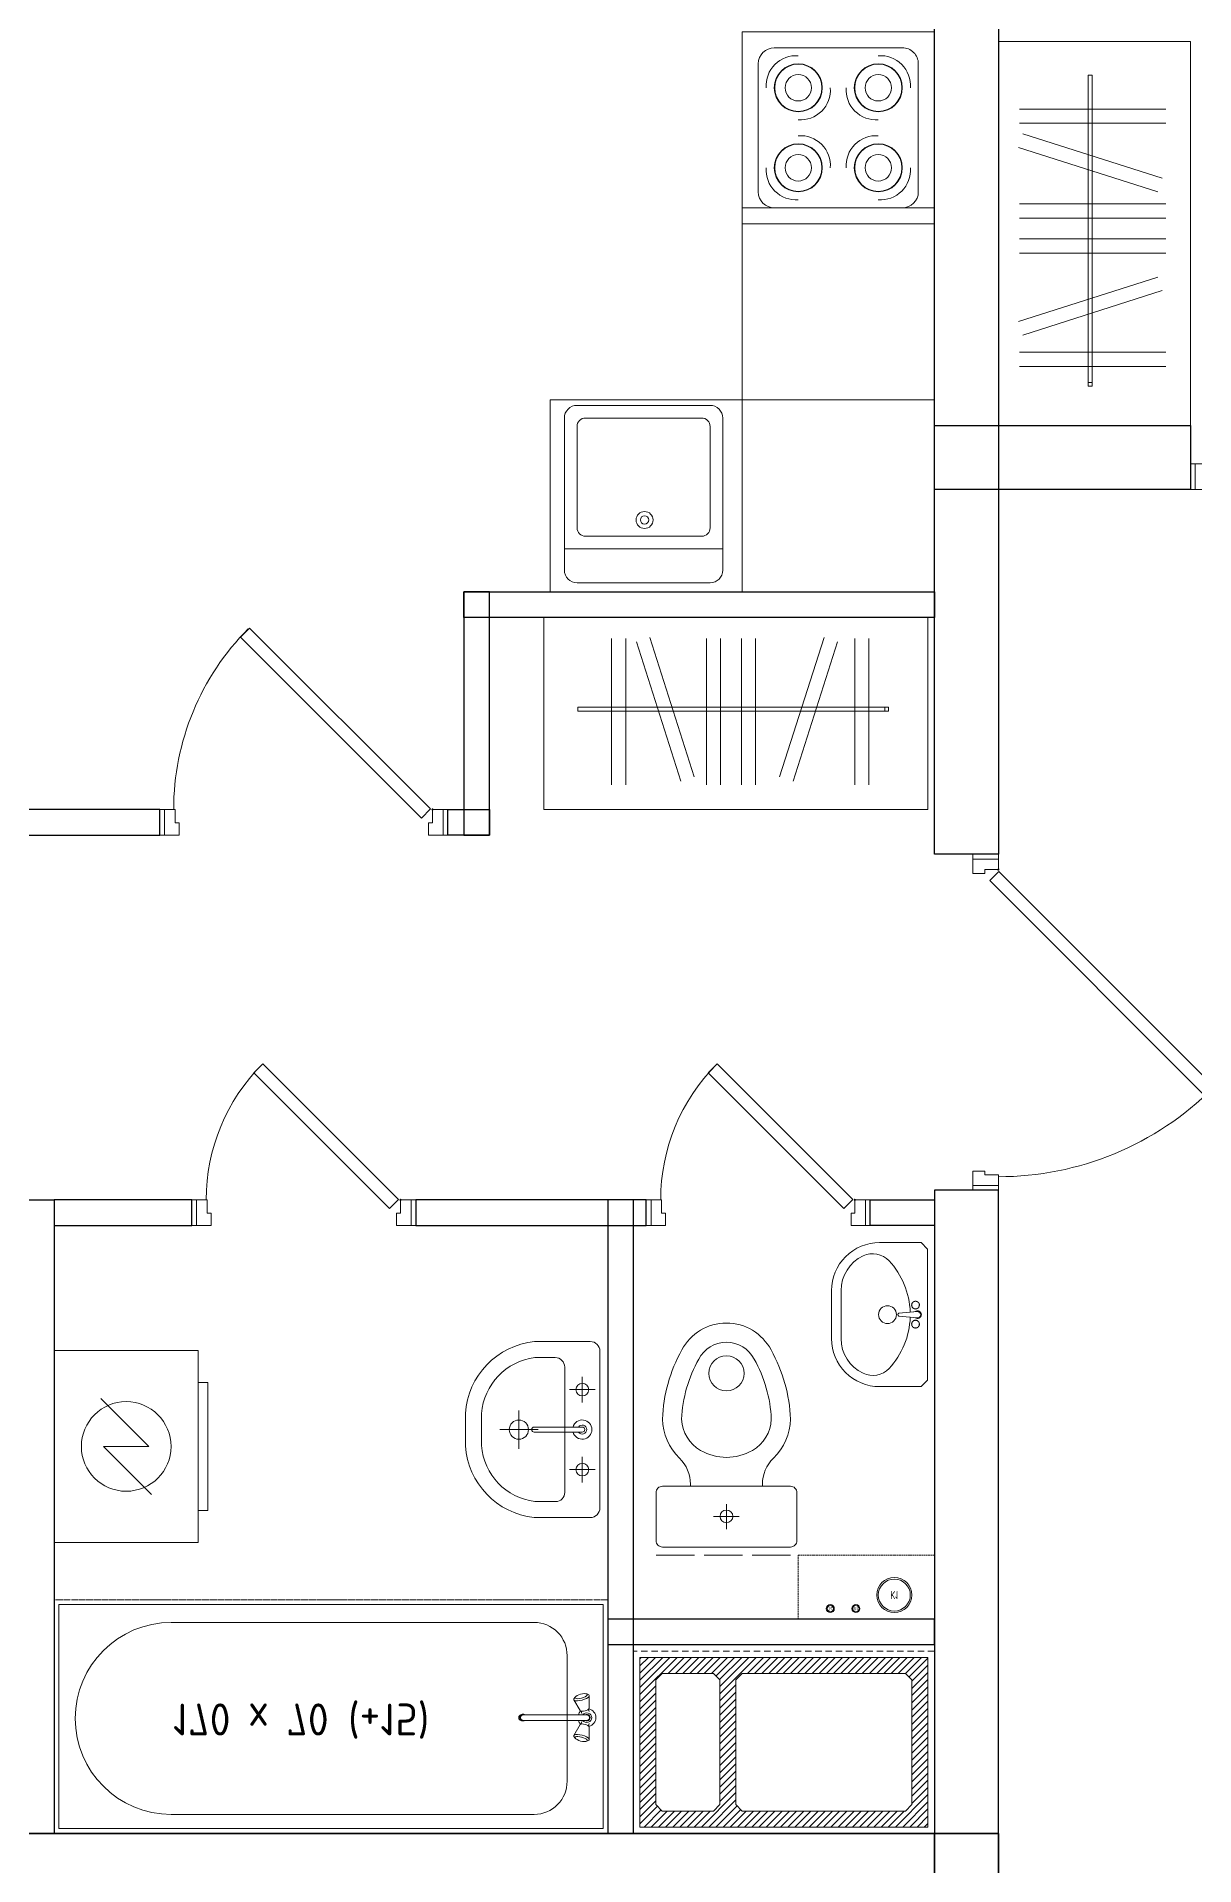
# Model space of a CAD drawing. Header units: millimetres. Extents: x 0 to 145404, y 0 to 194550.
# Drawn here: x 82920 to 86538, y 170796 to 176511 of the extents above; entities that cross this region are included whole.
import ezdxf
from ezdxf.enums import TextEntityAlignment as Align

# ---------------------------------------------------------------- set-up
doc = ezdxf.new("R2010")
doc.units = ezdxf.units.MM
for name, pattern in [('200_ШТРИХ', [320, 200, -120]), ('ACAD_ISO02W100', [15, 12, -3]), ('DASHED', [7, 5, -2, 0]), ('ГОСТ 2.303 5', [24, 20, -1.5, 1, -1.5])]:
    doc.linetypes.add(name, pattern=pattern)
for name, color, linetype, lineweight in [('АР - Вентблок', 36, 'Continuous', 9), ('АР - ВК', 126, 'Continuous', 13), ('АР - Двери', 126, 'Continuous', 9), ('АР - Монолит', 56, 'Continuous', 30), ('АР - Оборуд', 252, 'Continuous', 0), ('АР - панель 400', 151, 'Continuous', 30), ('АР - Перегородки 190', 54, 'Continuous', 30), ('АР - Перегородки 80', 32, 'Continuous', 30), ('АР - Сантехника', 150, 'Continuous', 9)]:
    doc.layers.add(name, color=color, linetype=linetype, lineweight=lineweight)
doc.layers.add('АР - мебель', color=7, linetype='Continuous', lineweight=9, true_color=0x787878)
doc.styles.add('GOST 2.304', font='CS_Gost2304.shx', dxfattribs={"oblique": 15})
doc.styles.add('GOST-2.304_Type-B', font='GOST Common.ttf')
doc.styles.add('ГОСТ 2.304', font='CS_Gost2304.shx')

# ---------------------------------------------------------------- blocks, each defined once
blk = doc.blocks.new('Ш03 600х1200')
for p, q in [((0, 600), (-1200, 600)), ((-1200, 0), (-1200, 600)), ((0, 0), (0, 600)), ((-988.5, 66), (-988.5, 522.9)), ((-944.2, 66), (-944.2, 522.9)), ((-692.1, 66), (-692.1, 522.9)), ((-647.8, 66), (-647.8, 522.9)), ((-583, 66), (-583, 522.9)), ((-538.7, 66), (-538.7, 522.9)), ((-228.6, 66), (-228.6, 522.9)), ((-184.3, 66), (-184.3, 522.9)), ((-911.1, 76.8), (-772.2, 512)), ((-868.9, 63.3), (-730, 498.6)), ((-324.4, 63.3), (-463.3, 498.6)), ((-282.2, 76.8), (-421.1, 512)), ((-123, 293.3), (-1094.4, 293.3)), ((-1094.4, 293.3), (-1094.4, 280.4)), ((-134.5, 293.3), (-228.9, 293.3)), ((-228.9, 293.3), (-228.9, 280.4)), ((-134.5, 280.4), (-134.5, 293.3)), ((-123, 280.4), (-123, 293.3)), ((-1094.4, 280.4), (-123, 280.4)), ((-228.9, 280.4), (-134.5, 280.4)), ((0, 0), (-1200, 0))]:
    blk.add_line(p, q)
blk = doc.blocks.new('*U69')
at = {"ltscale": 100}
for p, q in [((-1035, -37.5), (-1035, 42.5)), ((-1035, 42.5), (-990, 42.5)), ((-990, 4.5), (-1002, 4.5)), ((-1002, 4.5), (-1002, -37.5)), ((-990, 42.5), (-990, 4.5)), ((-15, 42.5), (-60, 42.5)), ((-60, 42.5), (-60, 4.5)), ((-60, 4.5), (-48, 4.5)), ((-48, 4.5), (-48, -35.5)), ((-15, -37.5), (-15, 42.5)), ((-1002, -37.5), (-1035, -37.5)), ((-46, -37.5), (-15, -37.5))]:
    blk.add_line(p, q, dxfattribs=at)
for points in [[(-1035, 42.5), (-1050, 42.5), (-1050, -37.5), (-1035, -37.5)], [(-15, 42.5), (0, 42.5), (0, -37.5), (-15, -37.5)], [(-54.4, -38.9), (-82.7, -10.6), (-754, -682), (-725.8, -710.3)]]:
    blk.add_lwpolyline(points, close=True, dxfattribs=at)
blk.add_circle((-48, -37.5), 2, dxfattribs=at)
blk.add_arc((-57.9, -37.5), 950, 180, 224.865, dxfattribs=at)
blk = doc.blocks.new('Квартира 1К 5200 тип 14')
at = {"layer": 'АР - Монолит'}
for points in [[(-200, 5200), (-200, 0), (0, 0), (0, 5200)], [(0, 0), (0, 200), (-800, 200), (-800, 0)]]:
    blk.add_lwpolyline(points, close=True, dxfattribs=at)
at = {"layer": 'АР - Двери', "xscale": -1}
blk.add_blockref('*U69', (-1850, 37.5), dxfattribs=at)
at = {"layer": 'АР - мебель', "xscale": -1, "rotation": 90}
blk.add_blockref('Ш03 600х1200', (-200, 200), dxfattribs=at)
blk = doc.blocks.new('*U206')
at = {"ltscale": 100}
for p, q in [((15, 37.5), (15, -42.5)), ((46, 37.5), (15, 37.5)), ((48, -4.5), (48, 35.5)), ((852, -4.5), (852, 37.5)), ((852, 37.5), (885, 37.5)), ((885, 37.5), (885, -42.5)), ((15, -42.5), (60, -42.5)), ((60, -4.5), (48, -4.5)), ((60, -42.5), (60, -4.5)), ((840, -42.5), (840, -4.5)), ((840, -4.5), (852, -4.5)), ((885, -42.5), (840, -42.5))]:
    blk.add_line(p, q, dxfattribs=at)
for points in [[(54.4, 38.9), (82.7, 10.6), (648, 575.9), (619.7, 604.2)], [(15, -42.5), (0, -42.5), (0, 37.5), (15, 37.5)], [(885, -42.5), (900, -42.5), (900, 37.5), (885, 37.5)]]:
    blk.add_lwpolyline(points, close=True, dxfattribs=at)
blk.add_circle((48, 37.5), 2, dxfattribs=at)
blk.add_arc((56.7, 37.5), 800, 0, 44.865, dxfattribs=at)
blk = doc.blocks.new('*U79')
at = {"ltscale": 100}
for p, q in [((-1035, -37.5), (-1035, 42.5)), ((-1035, 42.5), (-990, 42.5)), ((-990, 4.5), (-1002, 4.5)), ((-1002, 4.5), (-1002, -37.5)), ((-990, 42.5), (-990, 4.5)), ((-15, 42.5), (-60, 42.5)), ((-60, 42.5), (-60, 4.5)), ((-60, 4.5), (-48, 4.5)), ((-48, 4.5), (-48, -35.5)), ((-15, -37.5), (-15, 42.5)), ((-1002, -37.5), (-1035, -37.5)), ((-46, -37.5), (-15, -37.5))]:
    blk.add_line(p, q, dxfattribs=at)
for points in [[(-1035, 42.5), (-1050, 42.5), (-1050, -37.5), (-1035, -37.5)], [(-15, 42.5), (0, 42.5), (0, -37.5), (-15, -37.5)], [(-54.4, -38.9), (-82.7, -10.6), (-754, -682), (-725.8, -710.3)]]:
    blk.add_lwpolyline(points, close=True, dxfattribs=at)
blk.add_circle((-48, -37.5), 2, dxfattribs=at)
blk.add_arc((-57.9, -37.5), 950, 180, 224.865, dxfattribs=at)
blk = doc.blocks.new('k_22')
at = {"ltscale": 600}
for p, q in [((0, 600), (0, 0)), ((600, 600), (0, 600)), ((600, 0), (600, 600)), ((500, 550), (100, 550)), ((50, 500), (50, 100)), ((550, 100), (550, 500)), ((0, 0), (600, 0)), ((100, 50), (500, 50))]:
    blk.add_line(p, q, dxfattribs=at)
for centre in [(175, 425), (425, 425), (175, 175), (425, 175)]:
    blk.add_circle(centre, 75, dxfattribs=at)
for centre, radius, start, end in [((100, 500), 50, 90, 180), ((167.7, 432.3), 93, 85.4974, 184.5026), ((432.3, 432.3), 93, 355.4974, 94.5026), ((500, 500), 50, 0, 90), ((175, 425), 73.8, 0, 180), ((175, 425), 41.3, 0, 180), ((425, 425), 73.8, 0, 180), ((425, 425), 41.3, 0, 180), ((175, 425), 73.8, 180, 0), ((175, 425), 41.3, 180, 0), ((182.3, 417.7), 93, 265.4974, 4.5026), ((417.7, 417.7), 93, 175.4974, 274.5026), ((425, 425), 73.8, 180, 0), ((425, 425), 41.3, 180, 0), ((175, 175), 73.8, 0, 180), ((182.3, 182.3), 93, 355.4974, 94.5026), ((417.7, 182.3), 93, 85.4974, 184.5026), ((425, 175), 73.8, 0, 180), ((167.7, 167.7), 93, 175.4974, 274.5026), ((175, 175), 73.8, 180, 0), ((175, 175), 41.3, 0, 180), ((175, 175), 41.3, 180, 0), ((425, 175), 73.8, 180, 0), ((425, 175), 41.3, 0, 180), ((425, 175), 41.3, 180, 0), ((432.3, 167.7), 93, 265.4974, 4.5026), ((100, 100), 50, 180, 270), ((500, 100), 50, 270, 0)]:
    blk.add_arc(centre, radius, start, end, dxfattribs=at)
blk = doc.blocks.new('Унитаз_700х440')
at = {"color": 0, "ltscale": 50}
for points in [[(195, -220), (45, -220, -0.414601), (25, -200), (25, 200, -0.414214), (45, 220), (195, 220, -0.414214), (215, 200), (215, -200, -0.414487)], [(327.1, 81.1, -0.261097), (424.4, 140, -0.11879), (612.3, 86.6, -0.608687), (612.3, -86.6, -0.11879), (424.4, -140, -0.261097), (327.1, -81.1, -0.27207)]]:
    blk.add_lwpolyline(points, format="xyb", close=True, dxfattribs=at)
blk.add_lwpolyline([(215, 112.3), (220.9, 112.3, 0.202167), (303, 147, -0.194798), (424.5, 200, -0.119349), (640.7, 139.4, -0.604544), (640.7, -139.4, -0.119349), (424.5, -200, -0.194798), (303, -147, 0.202167), (220.9, -112.3), (215, -112.3)], format="xyb", dxfattribs=at)
for points in [[(120.6, -40), (120.6, 40)], [(159.4, 0), (80.6, 0)]]:
    blk.add_lwpolyline(points, dxfattribs=at)
for centre, radius in [((120.6, 0), 20), ((567.6, 0), 55)]:
    blk.add_circle(centre, radius, dxfattribs=at)
at = {"layer": 'Defpoints', "linetype": 'ACAD_ISO02W100', "lineweight": -2, "ltscale": 10}
blk.add_lwpolyline([(0, -220), (0, 220)], dxfattribs=at)
blk = doc.blocks.new('Стояк ВК')
at = {"layer": 'АР - ВК', "color": 46, "linetype": 'DASHED'}
blk.add_lwpolyline([(0, 200), (425, 200), (425, 0), (0, 0)], close=True, dxfattribs=at)
at = {"layer": 'АР - ВК', "color": 1, "ltscale": 100}
for radius in [12.5, 10]:
    blk.add_circle((100, 167.5), radius, dxfattribs=at)
at = {"layer": 'АР - ВК', "color": 5, "ltscale": 100}
for radius in [12.5, 10]:
    blk.add_circle((180, 167.5), radius, dxfattribs=at)
at = {"layer": 'АР - ВК', "color": 46, "ltscale": 100}
for radius in [55, 50]:
    blk.add_circle((300, 125), radius, dxfattribs=at)
at = {"layer": 'АР - ВК', "color": 1, "ltscale": 100, "style": 'ГОСТ 2.304'}
blk.add_text('Т4', height=10, dxfattribs=at).set_placement((100, 167.5), align=Align.MIDDLE_CENTER)
at = {"layer": 'АР - ВК', "color": 5, "ltscale": 100, "style": 'ГОСТ 2.304'}
blk.add_text('В1', height=10, dxfattribs=at).set_placement((180, 167.5), align=Align.MIDDLE_CENTER)
at = {"layer": 'АР - ВК', "color": 46, "ltscale": 100, "style": 'ГОСТ 2.304'}
blk.add_text('К1', height=25, dxfattribs=at).set_placement((300, 125), align=Align.MIDDLE_CENTER)
blk = doc.blocks.new('*U202')
at = {"ltscale": 100}
for p, q in [((15, 37.5), (15, -42.5)), ((46, 37.5), (15, 37.5)), ((48, -4.5), (48, 35.5)), ((652, -4.5), (652, 37.5)), ((652, 37.5), (685, 37.5)), ((685, 37.5), (685, -42.5)), ((15, -42.5), (60, -42.5)), ((60, -4.5), (48, -4.5)), ((60, -42.5), (60, -4.5)), ((640, -42.5), (640, -4.5)), ((640, -4.5), (652, -4.5)), ((685, -42.5), (640, -42.5))]:
    blk.add_line(p, q, dxfattribs=at)
for points in [[(54.4, 38.9), (82.7, 10.6), (506.5, 434.5), (478.3, 462.8)], [(15, -42.5), (0, -42.5), (0, 37.5), (15, 37.5)], [(685, -42.5), (700, -42.5), (700, 37.5), (685, 37.5)]]:
    blk.add_lwpolyline(points, close=True, dxfattribs=at)
blk.add_circle((48, 37.5), 2, dxfattribs=at)
blk.add_arc((55, 37.5), 600, 0, 44.865, dxfattribs=at)
blk = doc.blocks.new('Умывальник_550х420')
at = {"color": 0, "ltscale": 50}
for points in [[(55, -274.6), (230.3, -274.6, 0.365452), (445, -50.5), (445, 50.2, 0.368387), (228.9, 275.4), (55, 275.4, 0.412588), (25, 245.3), (25, -244.5, 0.412222)], [(163, -224.6), (228, -224.6, 0.357073), (395, -49.7), (395, 50.3, 0.35647), (228, 225.4), (165, 225.4, 0.411711), (135, 195.3), (135, -196.4, 0.420441)], [(80, 8.3), (230, 8.3, -1), (230, -7.7), (80, -7.7, -1)]]:
    blk.add_lwpolyline(points, format="xyb", close=True, dxfattribs=at)
for points in [[(120, 125.3), (40, 125.3)], [(80, 165.3), (80, 85.3)], [(278, 60.2), (278, -59.8)], [(338, 0.2), (218, 0.2)], [(80, -84.7), (80, -164.7)], [(120, -124.7), (40, -124.7)]]:
    blk.add_lwpolyline(points, dxfattribs=at)
for centre, radius in [((80, 125.3), 20), ((278, 0.2), 30), ((80, -124.7), 20)]:
    blk.add_circle(centre, radius, dxfattribs=at)
for radius, start, end in [(30, 15.466, 344.534), (14, 34.8499, 325.1501)]:
    blk.add_arc((80, 0.3), radius, start, end, dxfattribs=at)
at = {"layer": 'Defpoints', "linetype": 'ACAD_ISO02W100', "lineweight": -2, "ltscale": 10}
blk.add_lwpolyline([(0, 275.3), (0, -274.7)], dxfattribs=at)
at = {"layer": 'АР - Сантехника', "linetype": 'ACAD_ISO02W100', "ltscale": 10, "style": 'GOST 2.304', "width": 0.7}
blk.add_attdef('NAME', text='', height=250, dxfattribs=at).set_placement((278, 0.2, 0), align=Align.MIDDLE_CENTER)
blk = doc.blocks.new('Стиральная_машинка_600х450')
at = {"color": 0, "linetype": 'ByBlock', "lineweight": -2, "ltscale": 50}
for points in [[(40, -40), (40, -640), (490, -640), (490, -40)], [(520, -540), (490, -540), (490, -140), (520, -140)]]:
    blk.add_lwpolyline(points, close=True, dxfattribs=at)
blk.add_lwpolyline([(344.3, -490), (194.3, -340), (335.7, -340), (185.7, -190)], dxfattribs=at)
blk.add_circle((265, -340), 140, dxfattribs=at)
blk = doc.blocks.new('Ванна 170х70 (+15)')
at = {"layer": 'АР - Сантехника'}
for p, q in [((15, 15), (15, 1715)), ((15, 1715), (715, 1715)), ((715, 1715), (715, 15)), ((715, 1715), (715, 1715)), ((287.1, 1661.1), (286.9, 1656.5)), ((288.1, 1664.3), (287.1, 1661.1)), ((291, 1670), (288.1, 1664.3)), ((289.6, 1665.8), (288.1, 1664.3)), ((291.7, 1665.3), (289.6, 1665.8)), ((292.9, 1671.8), (291, 1670)), ((294.1, 1663), (291.7, 1665.3)), ((332.3, 1672), (292.9, 1671.8)), ((295.6, 1671.2), (292.9, 1671.8)), ((296.6, 1659.1), (294.1, 1663)), ((298.6, 1668.4), (295.6, 1671.2)), ((298.9, 1653.9), (296.6, 1659.1)), ((301.6, 1663.5), (298.6, 1668.4)), ((304.5, 1657), (301.6, 1663.5)), ((333.8, 1671.7), (332.3, 1672)), ((335.6, 1669.9), (333.8, 1671.7)), ((337.5, 1667), (335.6, 1669.9)), ((343.2, 1671.8), (335.7, 1669.8)), ((339.2, 1663.1), (337.5, 1667)), ((340.6, 1658.7), (339.2, 1663.1)), ((341.6, 1654.2), (340.6, 1658.7)), ((353.4, 1664.4), (353.4, 1464.3)), ((370.4, 1664.4), (370.4, 1464.3)), ((380.6, 1671.8), (388, 1669.8)), ((383.1, 1658.7), (382.1, 1654.2)), ((384.5, 1663.1), (383.1, 1658.7)), ((386.3, 1667), (384.5, 1663.1)), ((388.1, 1669.9), (386.3, 1667)), ((389.9, 1671.7), (388.1, 1669.9)), ((391.5, 1672), (389.9, 1671.7)), ((391.5, 1672), (430.8, 1671.8)), ((422.1, 1663.5), (419.3, 1657)), ((425.2, 1668.4), (422.1, 1663.5)), ((427.2, 1659.1), (424.9, 1653.9)), ((428.2, 1671.2), (425.2, 1668.4)), ((429.6, 1663), (427.2, 1659.1)), ((430.8, 1671.8), (428.2, 1671.2)), ((432, 1665.3), (429.6, 1663)), ((432.8, 1670), (430.8, 1671.8)), ((434.1, 1665.8), (432, 1665.3)), ((432.8, 1670), (435.7, 1664.3)), ((435.7, 1664.3), (434.1, 1665.8)), ((436.6, 1661.1), (435.7, 1664.3)), ((436.8, 1656.5), (436.6, 1661.1)), ((558.2, 1602.4), (161.2, 1602.4)), ((286.9, 1656.5), (287.5, 1650.9)), ((287.5, 1650.9), (288.8, 1644.8)), ((288.8, 1644.8), (290.7, 1638.9)), ((290.7, 1638.9), (293, 1633.8)), ((293, 1633.8), (295.5, 1629.9)), ((295.5, 1629.9), (297.9, 1627.6)), ((297.9, 1627.6), (300, 1627.1)), ((303.3, 1624.1), (297.9, 1627.6)), ((300.8, 1648), (298.9, 1653.9)), ((300, 1627.1), (301.6, 1628.6)), ((302.1, 1642), (300.8, 1648)), ((301.6, 1628.6), (302.5, 1631.7)), ((302.7, 1636.4), (302.1, 1642)), ((302.5, 1631.7), (302.7, 1636.4)), ((303.3, 1624.1), (305.9, 1623.5)), ((306.9, 1649.7), (304.5, 1657)), ((340, 1643), (305.9, 1623.5)), ((305.9, 1623.5), (307.9, 1625.3)), ((308.5, 1642.1), (306.9, 1649.7)), ((307.9, 1625.3), (309, 1629.3)), ((309.3, 1635.1), (308.5, 1642.1)), ((309, 1629.3), (309.3, 1635.1)), ((340, 1643), (341.2, 1644.1)), ((341.2, 1644.1), (341.9, 1646.5)), ((342.1, 1650), (341.6, 1654.2)), ((341.9, 1646.5), (342.1, 1650)), ((349.4, 1648.6), (341.9, 1646.6)), ((353.2, 1637.8), (353.4, 1637.7)), ((370.4, 1637.7), (370.5, 1637.8)), ((374.4, 1648.6), (381.8, 1646.6)), ((382.1, 1654.2), (381.7, 1650)), ((381.7, 1650), (381.8, 1646.5)), ((381.8, 1646.5), (382.5, 1644.1)), ((382.5, 1644.1), (383.7, 1643)), ((383.7, 1643), (417.9, 1623.5)), ((415.3, 1642.1), (414.5, 1635.1)), ((414.5, 1635.1), (414.7, 1629.3)), ((414.7, 1629.3), (415.9, 1625.3)), ((416.9, 1649.7), (415.3, 1642.1)), ((415.9, 1625.3), (417.9, 1623.5)), ((419.3, 1657), (416.9, 1649.7)), ((417.9, 1623.5), (420.5, 1624.1)), ((420.5, 1624.1), (425.9, 1627.6)), ((421.7, 1642), (421.1, 1636.4)), ((421.1, 1636.4), (421.2, 1631.7)), ((421.2, 1631.7), (422.2, 1628.6)), ((423, 1648), (421.7, 1642)), ((422.2, 1628.6), (423.8, 1627.1)), ((424.9, 1653.9), (423, 1648)), ((423.8, 1627.1), (425.9, 1627.6)), ((425.9, 1627.6), (428.3, 1629.9)), ((428.3, 1629.9), (430.7, 1633.8)), ((430.7, 1633.8), (433, 1638.9)), ((433, 1638.9), (434.9, 1644.8)), ((434.9, 1644.8), (436.2, 1650.9)), ((436.2, 1650.9), (436.8, 1656.5)), ((59.4, 365.8), (59.4, 1499.9)), ((659.4, 1499.9), (659.4, 365.8)), ((715, 15), (15, 15)), ((15, 15), (15, 15))]:
    blk.add_line(p, q, dxfattribs=at)
at = {"layer": 'АР - Сантехника', "linetype": 'ГОСТ 2.303 5'}
blk.add_lwpolyline([(0, 1730), (730, 1730), (730, 0), (0, 0)], close=True, dxfattribs=at)
at = {"layer": 'АР - Сантехника'}
for points in [[(353.4, 1469.8), (352.6, 1468.7), (352, 1467.5), (351.6, 1466.2), (351.4, 1464.9), (351.4, 1463.6), (351.6, 1462.3), (352.1, 1461), (352.7, 1459.8), (353.5, 1458.7), (354.5, 1457.7), (355.6, 1456.9), (356.9, 1456.2), (358.2, 1455.6), (359.7, 1455.2), (361.1, 1455.1), (362.6, 1455.1), (364.1, 1455.2), (365.5, 1455.6), (366.9, 1456.2), (368.1, 1456.9), (369.3, 1457.7), (370.2, 1458.7), (371.1, 1459.8), (371.7, 1461), (372.1, 1462.3), (372.3, 1463.6), (372.4, 1464.9), (372.2, 1466.2), (371.8, 1467.5), (371.2, 1468.7), (370.4, 1469.8)], [(353.4, 1464.3), (353.5, 1463.1), (353.8, 1462), (354.3, 1460.9), (355, 1459.9), (355.9, 1459), (356.9, 1458.2), (358, 1457.6), (359.3, 1457.2), (360.5, 1456.9), (361.9, 1456.8), (363.2, 1456.9), (364.5, 1457.2), (365.7, 1457.6), (366.9, 1458.2), (367.9, 1459), (368.8, 1459.9), (369.5, 1460.9), (370, 1462), (370.3, 1463.1), (370.4, 1464.3)], [(353.4, 1458.9), (353.5, 1457.7), (353.8, 1456.5), (354.3, 1455.4), (355, 1454.4), (355.9, 1453.5), (356.9, 1452.7), (358, 1452.1), (359.3, 1451.7), (360.5, 1451.4), (361.9, 1451.3), (363.2, 1451.4), (364.5, 1451.7), (365.7, 1452.1), (366.9, 1452.7), (367.9, 1453.5), (368.8, 1454.4), (369.5, 1455.4), (370, 1456.5), (370.3, 1457.7), (370.4, 1458.9)]]:
    blk.add_lwpolyline(points, dxfattribs=at)
for centre, radius, start, end in [((361.9, 1664.4), 28, 13.4165, 166.5835), ((361.9, 1664.4), 15, 304.5181, 235.4819), ((361.9, 1664.4), 10, 328.2117, 211.7883), ((361.9, 1664.4), 8.5, 0, 180), ((161.9, 1499.9), 102.5, 89.241, 179.9993), ((361.9, 1664.4), 28, 223.4165, 252.3278), ((361.9, 1664.4), 28, 287.6722, 316.5835), ((556.9, 1499.9), 102.5, 359.9999, 90.759), ((359.4, 365.8), 300, 180, 0)]:
    blk.add_arc(centre, radius, start, end, dxfattribs=at)
at = {"layer": 'АР - Сантехника', "linetype": 'Continuous', "style": 'GOST-2.304_Type-B'}
blk.add_text('170 х 70 (+15)', height=100, rotation=90, dxfattribs=at).set_placement((356.2, 771.5), align=Align.MIDDLE_CENTER)
blk = doc.blocks.new('Вентблок 900 х 530')
at = {"layer": 'АР - Вентблок', "lineweight": 5}
h = blk.add_hatch(dxfattribs=at)
h.set_pattern_fill('ANSI31', color=256, scale=5)
h.set_pattern_definition([(45, (-3927617.913, -709139.574), (-11.22532015, 11.22532015), [])])
h.paths.add_polyline_path([(-20, 920), (-550, 920), (-550, 20), (-20, 20)])
h.paths.add_polyline_path([(-480, 670), (-500, 690), (-500, 850), (-480, 870), (-90, 870), (-70, 850), (-70, 690), (-90, 670)], flags=16)
h.paths.add_polyline_path([(-90, 620), (-70, 600), (-70, 90), (-90, 70), (-480, 70), (-500, 90), (-500, 600), (-480, 620)], flags=16)
at = {"layer": 'АР - Вентблок', "linetype": '200_ШТРИХ', "lineweight": 5, "ltscale": 0.1}
blk.add_lwpolyline([(-570, 0), (-570, 940), (0, 940), (0, 0)], close=True, dxfattribs=at)
at = {"layer": 'АР - Вентблок', "linetype": 'ByBlock'}
for points in [[(-550, 20), (-550, 920), (-20, 920), (-20, 20)], [(-500, 690), (-500, 850), (-480, 870), (-90, 870), (-70, 850), (-70, 690), (-90, 670), (-480, 670)], [(-500, 90), (-500, 600), (-480, 620), (-90, 620), (-70, 600), (-70, 90), (-90, 70), (-480, 70)]]:
    blk.add_lwpolyline(points, close=True, dxfattribs=at)
blk = doc.blocks.new('s_46')
at = {"ltscale": 600}
h = blk.add_hatch(color=256, dxfattribs=at)
edge = h.paths.add_edge_path()
edge.add_line((13.5, 62), (14.2, 54.1))
edge.add_ellipse((4.2, 52.3), major_axis=(-10.1, 0), ratio=1, start_angle=540, end_angle=550.1755, ccw=False)
edge.add_arc((4.2, 52.3), 10.1, 270, 360, ccw=False)
edge.add_line((4.2, 42.2), (4.2, 41.3))
edge.add_line((4.2, 41.3), (11.9, 41.3))
edge.add_arc((4.2, 52.3), 13.4, 304.6981, 406.4848)
h.paths.add_polyline_path([(4.2, 41.3), (-3.4, 41.3, 0.152567), (4.2, 38.9)])
h.paths.add_polyline_path([(11.9, 41.3), (4.2, 41.3), (4.2, 38.9, 0.152567)])
h.paths.add_polyline_path([(-5.7, 54.1), (-5, 62, 0.475833), (-3.4, 41.3), (4.2, 41.3), (4.2, 42.2, -0.46724)])
for p, q in [((-5.9, 52.3), (-0.7, 110.5)), ((-5.9, 52.3), (-0.7, 110.5)), ((9.1, 110.5), (14.2, 54.1)), ((14.3, 52.3), (9.1, 110.5)), ((14.2, 54.1), (14.3, 52.3))]:
    blk.add_line(p, q, dxfattribs=at)
blk.add_lwpolyline([(-220.8, 171.3, -0.414214), (-70.8, 321.3), (79.2, 321.3, -0.414214), (229.2, 171.3), (229.2, 41.3), (209.2, 21.3), (-200.8, 21.3), (-220.8, 41.3)], format="xyb", close=True, dxfattribs=at)
blk.add_lwpolyline([(12.3, 75.4, 0.181638), (172.2, 141.5, 0.326351), (187.7, 222.7, 0.289814), (79.2, 291.3), (-70.8, 291.3, 0.289814), (-179.2, 222.7, 0.326351), (-163.8, 141.5, 0.181638), (-3.8, 75.4)], format="xyb", dxfattribs=at)
for points in [[(-16.8, 67.4), (-17, 67.5), (-17.2, 67.6), (-17.4, 67.6), (-17.6, 67.7), (-17.8, 67.8), (-18, 67.9), (-18.1, 68.1), (-18.2, 68.2), (-18.3, 68.4), (-18.4, 68.6), (-18.5, 68.8), (-18.7, 68.9), (-18.8, 69.1), (-18.9, 69.2), (-19.1, 69.3), (-19.3, 69.3), (-19.5, 69.3), (-19.7, 69.4), (-19.9, 69.4), (-20.1, 69.4), (-20.3, 69.4), (-20.5, 69.5), (-20.7, 69.6), (-20.8, 69.7), (-21, 69.9), (-21.1, 70), (-21.3, 70.2), (-21.4, 70.3), (-21.5, 70.4), (-21.7, 70.5), (-21.9, 70.5), (-22.1, 70.5), (-22.3, 70.5), (-22.5, 70.5), (-22.7, 70.4), (-22.9, 70.4), (-23.1, 70.4), (-23.3, 70.4), (-23.5, 70.5), (-23.7, 70.6), (-23.9, 70.7), (-24, 70.8), (-24.2, 70.9), (-24.4, 71), (-24.6, 71.1), (-24.7, 71.1), (-24.9, 71.1), (-25.1, 71), (-25.3, 71), (-25.5, 70.9), (-25.7, 70.8), (-25.9, 70.7), (-26.1, 70.6), (-26.3, 70.6), (-26.5, 70.6), (-26.7, 70.6), (-26.9, 70.7), (-27.1, 70.8), (-27.3, 70.8), (-27.5, 70.9), (-27.7, 70.9), (-27.8, 70.9), (-28, 70.8), (-28.2, 70.8), (-28.3, 70.6), (-28.5, 70.5), (-28.7, 70.4), (-28.9, 70.3), (-29.1, 70.2), (-29.3, 70.1), (-29.6, 70.1), (-29.9, 70.1), (-30.2, 70.1), (-30.5, 70), (-30.8, 69.8), (-31.1, 69.5), (-31.4, 69), (-31.6, 68.4), (-32.3, 68.5), (-32.8, 68.4), (-33.2, 68.3), (-33.5, 68.1), (-33.7, 67.8), (-33.9, 67.6), (-34, 67.3), (-34.1, 67.1), (-34.3, 66.9), (-34.5, 66.7), (-34.7, 66.6), (-34.9, 66.5), (-35.1, 66.4), (-35.2, 66.3), (-35.4, 66.2), (-35.5, 66), (-35.6, 65.9), (-35.6, 65.7), (-35.7, 65.5), (-35.7, 65.3), (-35.7, 65.1), (-35.8, 64.9), (-35.8, 64.7), (-35.9, 64.5), (-36, 64.3), (-36.2, 64.2), (-36.3, 64), (-36.5, 63.9), (-36.6, 63.8), (-36.8, 63.6), (-36.9, 63.5), (-37, 63.3), (-37, 63.1), (-37, 63), (-37, 62.8), (-37, 62.6), (-37, 62.3), (-37, 62.1), (-37, 61.9), (-37, 61.7), (-37.1, 61.5), (-37.2, 61.4), (-37.3, 61.2), (-37.4, 61), (-37.5, 60.8), (-37.6, 60.7), (-37.7, 60.5), (-37.8, 60.3), (-37.8, 60.1), (-37.7, 60), (-37.7, 59.8), (-37.6, 59.6), (-37.5, 59.4), (-37.4, 59.2), (-37.4, 59), (-37.4, 58.8), (-37.4, 58.6), (-37.4, 58.4), (-37.5, 58.2), (-37.6, 58), (-37.7, 57.8), (-37.7, 57.6), (-37.8, 57.4), (-37.8, 57.2), (-37.7, 57.1), (-37.6, 56.9), (-37.5, 56.7), (-37.4, 56.6), (-37.3, 56.4), (-37.2, 56.2), (-37.1, 56), (-37, 55.8), (-37, 55.6), (-37, 55.4), (-37, 55.2), (-37, 55), (-37, 54.8), (-37, 54.6), (-37, 54.4), (-37, 54.2), (-36.9, 54.1), (-36.8, 53.9), (-36.6, 53.8), (-36.5, 53.7), (-36.3, 53.5), (-36.2, 53.4), (-36, 53.2), (-35.9, 53.1), (-35.8, 52.9), (-35.8, 52.7), (-35.7, 52.5), (-35.7, 52.3), (-35.7, 52.1), (-35.6, 51.9), (-35.6, 51.7), (-35.5, 51.5), (-35.4, 51.4), (-35.2, 51.3), (-35.1, 51.2), (-34.9, 51.1), (-34.7, 51), (-34.5, 50.9), (-34.3, 50.8), (-34.2, 50.7), (-34, 50.5), (-33.9, 50.3), (-33.8, 50.1), (-33.8, 49.9), (-33.7, 49.8), (-33.6, 49.6), (-33.5, 49.4), (-33.4, 49.3), (-33.2, 49.2), (-33.1, 49.1), (-32.9, 49.1), (-32.7, 49), (-32.5, 49), (-32.2, 48.9), (-32.1, 48.9), (-31.9, 48.8), (-31.7, 48.7), (-31.6, 48.5), (-31.4, 48.3), (-31.3, 48.2), (-31.2, 48), (-31.1, 47.9), (-30.9, 47.7), (-30.8, 47.6), (-30.6, 47.6), (-30.4, 47.5), (-30.2, 47.5), (-30, 47.6), (-29.8, 47.6), (-29.6, 47.6), (-29.4, 47.6), (-29.2, 47.5), (-29, 47.4), (-28.8, 47.3), (-28.7, 47.2), (-28.5, 47.1), (-28.3, 46.9), (-28.2, 46.8), (-28, 46.7), (-27.8, 46.7), (-27.7, 46.7), (-27.5, 46.7), (-27.3, 46.7), (-27.1, 46.8), (-26.9, 46.9), (-26.7, 46.9), (-26.5, 47), (-26.3, 47), (-26.1, 46.9), (-25.9, 46.9), (-25.7, 46.8), (-25.5, 46.7), (-25.3, 46.6), (-25.1, 46.5), (-24.9, 46.5), (-24.7, 46.5), (-24.6, 46.5), (-24.4, 46.6), (-24.2, 46.7), (-24, 46.8), (-23.9, 46.9), (-23.7, 47), (-23.5, 47.1), (-23.3, 47.1), (-23.1, 47.2), (-22.9, 47.2), (-22.7, 47.1), (-22.5, 47.1), (-22.3, 47), (-22.1, 47), (-21.9, 47), (-21.7, 47.1), (-21.5, 47.1), (-21.4, 47.2), (-21.3, 47.4), (-21.1, 47.5), (-21, 47.7), (-20.8, 47.8), (-20.7, 48), (-20.5, 48.1), (-20.3, 48.1), (-20.1, 48.2), (-19.9, 48.2), (-19.7, 48.2), (-19.5, 48.2), (-19.3, 48.2), (-19.1, 48.3), (-18.9, 48.4), (-18.8, 48.5), (-18.7, 48.6), (-18.5, 48.8), (-18.4, 49), (-18.3, 49.2), (-18.2, 49.3), (-18.1, 49.5), (-18, 49.7), (-17.8, 49.8), (-17.6, 49.9), (-17.4, 49.9), (-17.2, 50), (-17, 50.1), (-16.8, 50.1), (-16.7, 50.2), (-16.5, 50.3), (-16.4, 50.5), (-16.3, 50.7), (-16.3, 50.8), (-16.2, 51), (-16.2, 51.3), (-16.1, 51.5), (-16, 51.6), (-15.9, 51.8), (-15.8, 52), (-15.6, 52.1), (-15.5, 52.2), (-15.3, 52.3), (-15.1, 52.4), (-15, 52.6), (-14.8, 52.7), (-14.7, 52.8), (-14.7, 53), (-14.6, 53.2), (-14.6, 53.4), (-14.6, 53.6), (-14.6, 53.8), (-14.6, 54), (-14.6, 54.2), (-14.5, 54.4), (-14.4, 54.6), (-14.3, 54.8), (-14.2, 54.9), (-14, 55.1), (-13.9, 55.2), (-13.7, 55.4), (-13.6, 55.5), (-13.6, 55.7), (-13.6, 55.9), (-13.6, 56.1), (-13.6, 56.3), (-13.7, 56.5), (-13.7, 56.7), (-13.8, 56.9), (-13.8, 57.1), (-13.8, 57.3), (-13.7, 57.5), (-13.7, 57.7), (-13.6, 57.9), (-13.5, 58.1), (-13.4, 58.2), (-13.3, 58.4), (-13.2, 58.6), (-13.2, 58.8), (-13.2, 59), (-13.3, 59.1), (-13.4, 59.3), (-13.5, 59.5), (-13.6, 59.7), (-13.7, 59.9), (-13.7, 60.1), (-13.8, 60.3), (-13.8, 60.5), (-13.8, 60.7), (-13.7, 60.9), (-13.7, 61.1), (-13.6, 61.3), (-13.6, 61.5), (-13.6, 61.7), (-13.6, 61.9), (-13.6, 62), (-13.7, 62.2), (-13.9, 62.3), (-14, 62.5), (-14.2, 62.6), (-14.3, 62.8), (-14.4, 63), (-14.5, 63.1), (-14.6, 63.3), (-14.6, 63.5), (-14.6, 63.8), (-14.6, 64), (-14.6, 64.2), (-14.6, 64.4), (-14.7, 64.6), (-14.7, 64.7), (-14.8, 64.9), (-15, 65), (-15.1, 65.1), (-15.3, 65.2), (-15.5, 65.3), (-15.6, 65.5), (-15.8, 65.6), (-15.9, 65.7), (-16, 65.9), (-16.1, 66.1), (-16.2, 66.3), (-16.2, 66.5), (-16.3, 66.7), (-16.3, 66.9), (-16.4, 67.1), (-16.5, 67.2), (-16.7, 67.3)], [(22.1, 61.1), (22, 61.3), (22, 61.5), (22, 61.7), (22, 61.9), (22.1, 62), (22.2, 62.2), (22.3, 62.3), (22.4, 62.5), (22.6, 62.6), (22.7, 62.8), (22.8, 63), (22.9, 63.1), (23, 63.3), (23, 63.5), (23, 63.8), (23, 64), (23, 64.2), (23, 64.4), (23.1, 64.6), (23.1, 64.7), (23.2, 64.9), (23.4, 65), (23.5, 65.1), (23.7, 65.2), (23.9, 65.3), (24.1, 65.5), (24.2, 65.6), (24.4, 65.7), (24.5, 65.9), (24.5, 66.1), (24.6, 66.3), (24.7, 66.5), (24.7, 66.7), (24.8, 66.9), (24.9, 67.1), (25, 67.2), (25.1, 67.3), (25.3, 67.4), (25.4, 67.5), (25.6, 67.6), (25.8, 67.6), (26, 67.7), (26.2, 67.8), (26.4, 67.9), (26.5, 68.1), (26.7, 68.2), (26.8, 68.4), (26.9, 68.6), (27, 68.8), (27.1, 68.9), (27.2, 69.1), (27.3, 69.2), (27.5, 69.3), (27.7, 69.3), (27.9, 69.3), (28.1, 69.4), (28.3, 69.4), (28.5, 69.4), (28.7, 69.4), (28.9, 69.5), (29.1, 69.6), (29.2, 69.7), (29.4, 69.9), (29.5, 70), (29.7, 70.2), (29.8, 70.3), (30, 70.4), (30.1, 70.5), (30.3, 70.5), (30.5, 70.5), (30.7, 70.5), (30.9, 70.5), (31.1, 70.4), (31.3, 70.4), (31.5, 70.4), (31.7, 70.4), (31.9, 70.5), (32.1, 70.6), (32.3, 70.7), (32.5, 70.8), (32.6, 70.9), (32.8, 71), (33, 71.1), (33.2, 71.1), (33.4, 71.1), (33.5, 71), (33.7, 71), (33.9, 70.9), (34.1, 70.8), (34.3, 70.7), (34.5, 70.6), (34.7, 70.6), (34.9, 70.6), (35.1, 70.6), (35.3, 70.7), (35.5, 70.8), (35.7, 70.8), (35.9, 70.9), (36.1, 70.9), (36.3, 70.9), (36.4, 70.8), (36.6, 70.8), (36.8, 70.6), (36.9, 70.5), (37.1, 70.4), (37.3, 70.3), (37.5, 70.2), (37.8, 70.1), (38, 70.1), (38.3, 70.1), (38.6, 70.1), (38.9, 70), (39.2, 69.8), (39.5, 69.5), (39.8, 69), (40.1, 68.4), (40.7, 68.5), (41.3, 68.4), (41.7, 68.3), (42, 68.1), (42.2, 67.8), (42.3, 67.6), (42.4, 67.3), (42.6, 67.1), (42.7, 66.9), (42.9, 66.7), (43.1, 66.6), (43.3, 66.5), (43.5, 66.4), (43.6, 66.3), (43.8, 66.2), (43.9, 66), (44, 65.9), (44.1, 65.7), (44.1, 65.5), (44.1, 65.3), (44.2, 65.1), (44.2, 64.9), (44.2, 64.7), (44.3, 64.5), (44.4, 64.3), (44.6, 64.2), (44.7, 64), (44.9, 63.9), (45.1, 63.8), (45.2, 63.6), (45.3, 63.5), (45.4, 63.3), (45.5, 63.1), (45.5, 63), (45.5, 62.8), (45.4, 62.6), (45.4, 62.3), (45.4, 62.1), (45.4, 61.9), (45.4, 61.7), (45.5, 61.5), (45.6, 61.4), (45.7, 61.2), (45.8, 61), (46, 60.8), (46.1, 60.7), (46.1, 60.5), (46.2, 60.3), (46.2, 60.1), (46.1, 60), (46.1, 59.8), (46, 59.6), (45.9, 59.4), (45.9, 59.2), (45.8, 59), (45.8, 58.8), (45.8, 58.6), (45.9, 58.4), (45.9, 58.2), (46, 58), (46.1, 57.8), (46.1, 57.6), (46.2, 57.4), (46.2, 57.2), (46.1, 57.1), (46.1, 56.9), (46, 56.7), (45.8, 56.6), (45.7, 56.4), (45.6, 56.2), (45.5, 56), (45.4, 55.8), (45.4, 55.6), (45.4, 55.4), (45.4, 55.2), (45.4, 55), (45.5, 54.8), (45.5, 54.6), (45.5, 54.4), (45.4, 54.2), (45.3, 54.1), (45.2, 53.9), (45.1, 53.8), (44.9, 53.7), (44.7, 53.5), (44.6, 53.4), (44.4, 53.2), (44.3, 53.1), (44.2, 52.9), (44.2, 52.7), (44.2, 52.5), (44.1, 52.3), (44.1, 52.1), (44.1, 51.9), (44, 51.7), (43.9, 51.5), (43.8, 51.4), (43.6, 51.3), (43.5, 51.2), (43.3, 51.1), (43.1, 51), (42.9, 50.9), (42.7, 50.8), (42.6, 50.7), (42.5, 50.5), (42.4, 50.3), (42.3, 50.1), (42.2, 49.9), (42.1, 49.8), (42, 49.6), (41.9, 49.4), (41.8, 49.3), (41.7, 49.2), (41.5, 49.1), (41.3, 49.1), (41.1, 49), (40.9, 49), (40.7, 48.9), (40.5, 48.9), (40.3, 48.8), (40.1, 48.7), (40, 48.5), (39.9, 48.3), (39.7, 48.2), (39.6, 48), (39.5, 47.9), (39.4, 47.7), (39.2, 47.6), (39, 47.6), (38.8, 47.5), (38.6, 47.5), (38.4, 47.6), (38.2, 47.6), (38, 47.6), (37.8, 47.6), (37.6, 47.5), (37.4, 47.4), (37.2, 47.3), (37.1, 47.2), (36.9, 47.1), (36.8, 46.9), (36.6, 46.8), (36.4, 46.7), (36.3, 46.7), (36.1, 46.7), (35.9, 46.7), (35.7, 46.7), (35.5, 46.8), (35.3, 46.9), (35.1, 46.9), (34.9, 47), (34.7, 47), (34.5, 46.9), (34.3, 46.9), (34.1, 46.8), (33.9, 46.7), (33.7, 46.6), (33.5, 46.5), (33.4, 46.5), (33.2, 46.5), (33, 46.5), (32.8, 46.6), (32.6, 46.7), (32.5, 46.8), (32.3, 46.9), (32.1, 47), (31.9, 47.1), (31.7, 47.1), (31.5, 47.2), (31.3, 47.2), (31.1, 47.1), (30.9, 47.1), (30.7, 47), (30.5, 47), (30.3, 47), (30.1, 47.1), (30, 47.1), (29.8, 47.2), (29.7, 47.4), (29.5, 47.5), (29.4, 47.7), (29.2, 47.8), (29.1, 48), (28.9, 48.1), (28.7, 48.1), (28.5, 48.2), (28.3, 48.2), (28.1, 48.2), (27.9, 48.2), (27.7, 48.2), (27.5, 48.3), (27.3, 48.4), (27.2, 48.5), (27.1, 48.6), (27, 48.8), (26.9, 49), (26.8, 49.2), (26.7, 49.3), (26.5, 49.5), (26.4, 49.7), (26.2, 49.8), (26, 49.9), (25.8, 49.9), (25.6, 50), (25.4, 50.1), (25.3, 50.1), (25.1, 50.2), (25, 50.3), (24.9, 50.5), (24.8, 50.7), (24.7, 50.8), (24.7, 51), (24.6, 51.3), (24.5, 51.5), (24.5, 51.6), (24.4, 51.8), (24.2, 52), (24.1, 52.1), (23.9, 52.2), (23.7, 52.3), (23.5, 52.4), (23.4, 52.6), (23.2, 52.7), (23.1, 52.8), (23.1, 53), (23, 53.2), (23, 53.4), (23, 53.6), (23, 53.8), (23, 54), (23, 54.2), (22.9, 54.4), (22.8, 54.6), (22.7, 54.8), (22.6, 54.9), (22.4, 55.1), (22.3, 55.2), (22.2, 55.4), (22.1, 55.5), (22, 55.7), (22, 55.9), (22, 56.1), (22, 56.3), (22.1, 56.5), (22.1, 56.7), (22.2, 56.9), (22.2, 57.1), (22.2, 57.3), (22.2, 57.5), (22.1, 57.7), (22, 57.9), (21.9, 58.1), (21.8, 58.2), (21.7, 58.4), (21.6, 58.6), (21.6, 58.8), (21.6, 59), (21.7, 59.1), (21.8, 59.3), (21.9, 59.5), (22, 59.7), (22.1, 59.9), (22.2, 60.1), (22.2, 60.3), (22.2, 60.5), (22.2, 60.7), (22.1, 60.9)]]:
    blk.add_lwpolyline(points, close=True, dxfattribs=at)
blk.add_circle((4.2, 146.3), 28, dxfattribs=at)
for centre, radius, start, end in [((4.2, 108.2), 5.42, 24.6783, 155.3217), ((4.2, 52.3), 10.1, 169.8245, 0)]:
    blk.add_arc(centre, radius, start, end, dxfattribs=at)
for centre, major_axis, ratio, start_param, end_param in [((4.2, 110.5), (-4.93, 0), 0.641024, 3.141593, 6.283185), ((4.2, 52.3), (-10.1, 0), 1, 6.10559, 9.602373)]:
    blk.add_ellipse(centre, major_axis=major_axis, ratio=ratio, start_param=start_param, end_param=end_param, dxfattribs=at)
blk = doc.blocks.new('М15 600х600')
for p, q in [((-600, 600), (-600, 0)), ((-600, 600), (0, 600)), ((-516.4, 571.8), (-100.6, 571.8)), ((0, 600), (0, 0)), ((-556, 57), (-556, 532.2)), ((-61, 532.2), (-61, 57)), ((-556, 466.2), (-61, 466.2)), ((-516.4, 83.4), (-516.4, 400.2)), ((-490, 426.6), (-127, 426.6)), ((-100.6, 83.4), (-100.6, 400.2)), ((-61, 400.2), (-61, 83.4)), ((-600, 0), (0, 0)), ((-100.6, 17.4), (-516.4, 17.4)), ((-127, 57), (-490, 57))]:
    blk.add_line(p, q)
for centre, major_axis, start_param, end_param in [((-516.4, 532.2), (-28, 28), -0.785398, 0.785398), ((-100.6, 532.2), (28, 28), 5.497787, 7.068583), ((-490, 400.2), (-18.7, 18.7), -0.785398, 0.785398), ((-305.2, 375.6), (18.7, 18.7), 5.497787, 11.780972), ((-127, 400.2), (18.7, 18.7), 5.497787, 7.068583), ((-305.2, 375.6), (9.33, 9.33), 5.497787, 11.780972), ((-490, 83.4), (18.7, 18.7), 2.356194, 3.926991), ((-127, 83.4), (-18.7, 18.7), 2.356194, 3.926991), ((-516.4, 57), (28, 28), 2.356194, 3.926991), ((-100.6, 57), (-28, 28), 2.356194, 3.926991)]:
    blk.add_ellipse(centre, major_axis=major_axis, ratio=1, start_param=start_param, end_param=end_param)
blk = doc.blocks.new('Квартира 2К 9600 тип 6')
at = {"layer": 'АР - Монолит'}
for points in [[(0, 9600), (0, 3260), (200, 3260), (200, 9600)], [(200, 2210), (200, 0), (0, 0), (0, 2210)], [(0, 200), (0, 0), (6650, 0), (6650, 200)]]:
    blk.add_lwpolyline(points, close=True, dxfattribs=at)
at = {"layer": 'АР - Оборуд'}
for points in [[(200, 5280), (200, 4680), (800, 4680), (800, 5280)], [(200, 4680), (200, 4080), (800, 4080), (800, 4680)]]:
    blk.add_lwpolyline(points, close=True, dxfattribs=at)
at = {"layer": 'АР - Перегородки 190'}
blk.add_lwpolyline([(3140, 200), (3140, 2180), (2950, 2180), (2950, 200)], close=True, dxfattribs=at)
at = {"layer": 'АР - Перегородки 80'}
for points in [[(1670, 4080), (200, 4080), (200, 4000), (1670, 4000)], [(1670, 4080), (1670, 3320), (1590, 3320), (1590, 4080)], [(1720, 3320), (1720, 3400), (1590, 3400), (1590, 3320)], [(3060, 3400), (3060, 3320), (2620, 3320), (2620, 3400)], [(200, 2180), (200, 2100), (400, 2100), (400, 2180)], [(1820, 2180), (1820, 2100), (1100, 2100), (1100, 2180)], [(1220, 2180), (1220, 200), (1140, 200), (1140, 2180)], [(2950, 2180), (2950, 2100), (2520, 2100), (2520, 2180)], [(1220, 870), (1220, 790), (200, 790), (200, 870)]]:
    blk.add_lwpolyline(points, close=True, dxfattribs=at)
at = {"rotation": 270}
blk.add_blockref('Вентблок 900 х 530', (200, 200), dxfattribs=at)
at = {"layer": 'АР - ВК', "rotation": 180}
blk.add_blockref('Стояк ВК', (625, 1070), dxfattribs=at)
at = {"layer": 'АР - Двери'}
for name, p in [('*U206', (1720, 3362.5)), ('*U202', (400, 2142.5)), ('*U202', (1820, 2142.5))]:
    blk.add_blockref(name, p, dxfattribs=at)
at = {"layer": 'АР - Двери', "xscale": -1, "rotation": 270}
blk.add_blockref('*U79', (37.5, 3260), dxfattribs=at)
at = {"layer": 'АР - мебель', "rotation": 180}
blk.add_blockref('Ш03 600х1200', (220, 4000), dxfattribs=at)
at = {"layer": 'АР - Оборуд'}
for name, p, rotation in [('k_22', (200, 5830), 270), ('М15 600х600', (800, 4680), 180)]:
    blk.add_blockref(name, p, dxfattribs=dict(at, rotation=rotation))
at = {"layer": 'АР - панель 400', "rotation": 89.99999999999999}
blk.add_blockref('Ванна 170х70 (+15)', (2950, 200), dxfattribs=at)
at = {"layer": 'АР - Сантехника', "xscale": -1, "rotation": 270}
blk.add_blockref('s_46', (200, 1817), dxfattribs=at)
at = {"layer": 'АР - Сантехника', "rotation": 89.99999999999999}
blk.add_blockref('Унитаз_700х440', (849.5, 1070), dxfattribs=at)
at = {"layer": 'АР - Сантехника'}
blk.add_blockref('Умывальник_550х420', (1220, 1461.7), dxfattribs=at)
at = {"layer": 'АР - Сантехника', "xscale": -1}
blk.add_blockref('Стиральная_машинка_600х450', (2990, 1749.3), dxfattribs=at)
blk = doc.blocks.new('Квартира 1К 6300 тип 39')
at = {"layer": 'АР - Монолит'}
for points in [[(0, 6300), (0, 6500), (6650, 6500), (6650, 6300)], [(200, 4270), (200, 6500), (0, 6500), (0, 4270)]]:
    blk.add_lwpolyline(points, close=True, dxfattribs=at)
blk = doc.blocks.new('V_Section_1')
for name, p in [('Квартира 1К 5200 тип 14', (9150, -5600)), ('Квартира 2К 9600 тип 6', (8950, -10000)), ('Квартира 1К 6300 тип 39', (8950, -16300))]:
    blk.add_blockref(name, p)

msp = doc.modelspace()

# ---------------------------------------------------------------- block references
at = {"xscale": -1}
msp.add_blockref('V_Section_1', (94875.5, 180696.1), dxfattribs=at)

doc.saveas('drawing.dxf')
